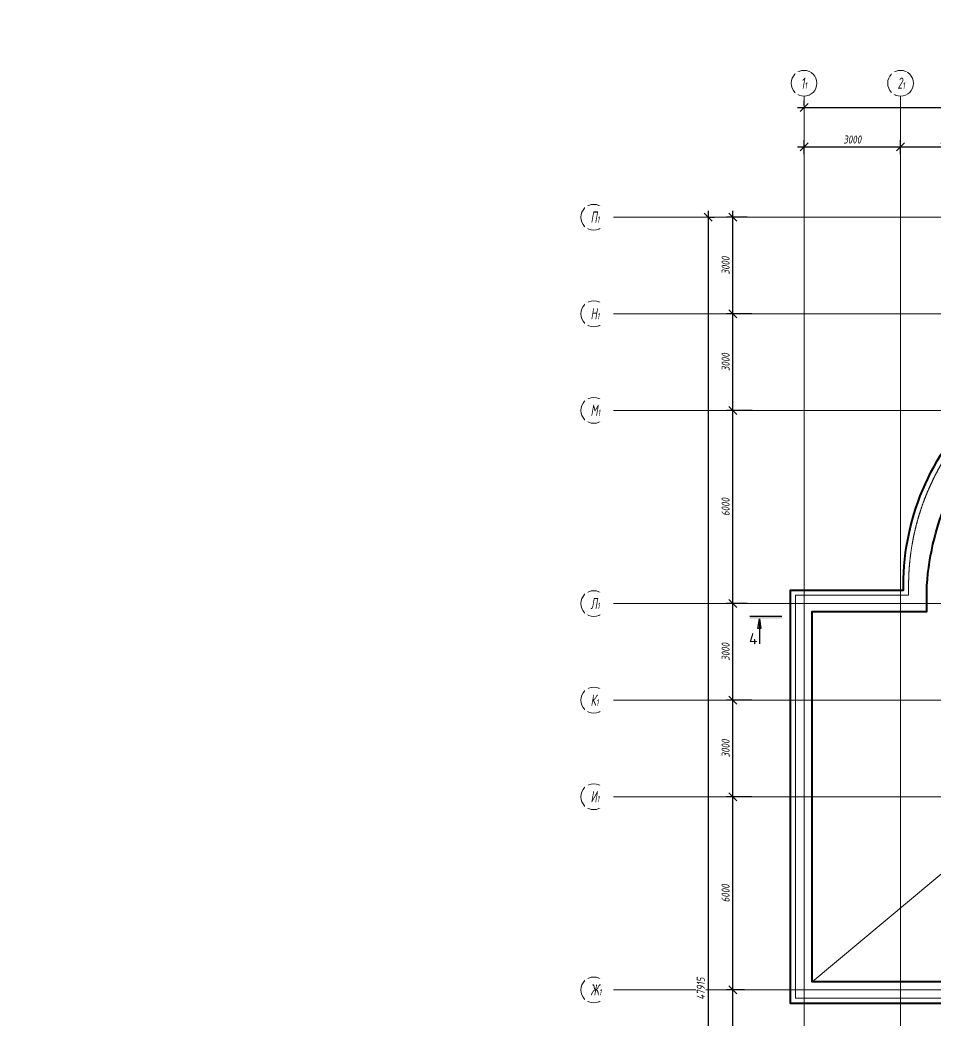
# Model space of a CAD drawing. Extents: x -96705 to 1864084, y -482104 to 235.
# Drawn here: x 1030525 to 1058983, y -105317 to -74225 of the extents above; entities that cross this region are included whole.
import ezdxf
from ezdxf import colors
from ezdxf.entities.mleader import LeaderData, LeaderLine
from ezdxf.math import Vec2, Vec3

# ---------------------------------------------------------------- set-up
doc = ezdxf.new("R2010")
doc.units = 0
doc.header["$LTSCALE"] = 100
doc.header["$PDMODE"] = 1
doc.header["$PDSIZE"] = 200
doc.linetypes.add('ACAD_ISO02W100', pattern=[15, 12, -3])
doc.linetypes.add('CENTER', pattern=[2, 1.25, -0.25, 0.25, -0.25])
doc.layers.get('Defpoints').update_dxf_attribs({"color": 42})
for name, color, linetype, lineweight in [('АР_Навесной фасад', 5, 'Continuous', 5), ('АР_Оси', 193, 'Continuous', 9), ('АР_Оси размеры', 164, 'Continuous', 9), ('АР_Отметки', 250, 'Continuous', 15), ('АР_Разрезы', 175, 'Continuous', 9), ('АР_тонкая линия', 250, 'Continuous', 0), ('пунктир', 251, 'Continuous', 13)]:
    doc.layers.add(name, color=color, linetype=linetype, lineweight=lineweight)
doc.layers.add('Тонкая', color=7, linetype='Continuous')
doc.layers.get('Тонкая').off()
doc.styles.add('ISOCPEUR', font='isocpeui.ttf', dxfattribs={"height": 250})
doc.styles.add('METRO-STYLE', font='isocpeur.ttf', dxfattribs={"width": 0.9, "oblique": 15})
doc.styles.add('ГОСТ 2.304', font='CS_Gost2304.shx', dxfattribs={"oblique": 10})
doc.dimstyles.new('СПДС', dxfattribs={"dimscale": 100, "dimtxt": 2.5, "dimasz": 2.5, "dimexe": 2, "dimexo": 0.625, "dimgap": 1, "dimtad": 1, "dimdec": 0, "dimrnd": 5, "dimtxsty": 'ГОСТ 2.304', "dimblk": 'OBLIQUE', "dimblk1": 'OBLIQUE', "dimblk2": 'OBLIQUE', "dimcen": 2.5, "dimdle": 2, "dimadec": 0, "dimazin": 2, "dimtfac": 0.75, "dimtdec": 4, "dimtmove": 1, "dimatfit": 3, "dimfxl": 1, "dimtfill": 1, "dimtolj": 1, "dimarcsym": 1})

# ---------------------------------------------------------------- blocks, each defined once
blk = doc.blocks.new('_Oblique')
at = {"color": 0, "linetype": 'ByBlock', "lineweight": -2}
blk.add_line((-0.5, -0.5), (0.5, 0.5), dxfattribs=at)
blk = doc.blocks.new('*D675')
at = {"layer": 'Defpoints', "color": 0, "ltscale": 100, "transparency": 16777216}
for p in [(1052671, -104352), (1053095, -104352), (1053234, -107352)]:
    blk.add_point(p, dxfattribs=at)
at = {"layer": 'АР_Оси размеры', "color": 8, "lineweight": -2, "ltscale": 100, "transparency": 16777216}
for p, q in [((1052671, -107552), (1052671, -104152)), ((1053032, -104352), (1052471, -104352)), ((1053172, -107352), (1052471, -107352))]:
    blk.add_line(p, q, dxfattribs=at)
at = {"layer": 'АР_Оси размеры', "color": 8, "lineweight": -2, "ltscale": 100, "transparency": 16777216, "xscale": 250, "yscale": 250, "zscale": 250}
for p, rotation in [((1052671, -104352), 90), ((1052671, -107352), 270)]:
    blk.add_blockref('_Oblique', p, dxfattribs=dict(at, rotation=rotation))
at = {"layer": 'АР_Оси размеры', "color": 8, "ltscale": 100, "transparency": 16777216, "insert": (1052446, -105852), "char_height": 250, "attachment_point": 5, "rotation": 90, "style": 'ГОСТ 2.304', "bg_fill": 3, "box_fill_scale": 1.1, "bg_fill_color": 256, "bg_fill_true_color": 13158600, "bg_fill_transparency": 0}
blk.add_mtext('\\A1;3000', dxfattribs=at)
blk = doc.blocks.new('*D676')
at = {"layer": 'Defpoints', "color": 0, "ltscale": 100, "transparency": 16777216}
for p in [(1052671, -98352), (1053325, -98352), (1053095, -104352)]:
    blk.add_point(p, dxfattribs=at)
at = {"layer": 'АР_Оси размеры', "color": 8, "lineweight": -2, "ltscale": 100, "transparency": 16777216}
for p, q in [((1052671, -104552), (1052671, -98152)), ((1053263, -98352), (1052471, -98352)), ((1053032, -104352), (1052471, -104352))]:
    blk.add_line(p, q, dxfattribs=at)
at = {"layer": 'АР_Оси размеры', "color": 8, "lineweight": -2, "ltscale": 100, "transparency": 16777216, "xscale": 250, "yscale": 250, "zscale": 250}
for p, rotation in [((1052671, -98352), 90), ((1052671, -104352), 270)]:
    blk.add_blockref('_Oblique', p, dxfattribs=dict(at, rotation=rotation))
at = {"layer": 'АР_Оси размеры', "color": 8, "ltscale": 100, "transparency": 16777216, "insert": (1052446, -101352), "char_height": 250, "attachment_point": 5, "rotation": 90, "style": 'ГОСТ 2.304', "bg_fill": 3, "box_fill_scale": 1.1, "bg_fill_color": 256, "bg_fill_true_color": 13158600, "bg_fill_transparency": 0}
blk.add_mtext('\\A1;6000', dxfattribs=at)
blk = doc.blocks.new('*D677')
at = {"layer": 'Defpoints', "color": 0, "ltscale": 100, "transparency": 16777216}
for p in [(1052671, -95352), (1053182, -95352), (1053325, -98352)]:
    blk.add_point(p, dxfattribs=at)
at = {"layer": 'АР_Оси размеры', "color": 8, "lineweight": -2, "ltscale": 100, "transparency": 16777216}
for p, q in [((1053120, -95352), (1052471, -95352)), ((1052671, -98552), (1052671, -95152)), ((1053263, -98352), (1052471, -98352))]:
    blk.add_line(p, q, dxfattribs=at)
at = {"layer": 'АР_Оси размеры', "color": 8, "lineweight": -2, "ltscale": 100, "transparency": 16777216, "xscale": 250, "yscale": 250, "zscale": 250}
for p, rotation in [((1052671, -95352), 90), ((1052671, -98352), 270)]:
    blk.add_blockref('_Oblique', p, dxfattribs=dict(at, rotation=rotation))
at = {"layer": 'АР_Оси размеры', "color": 8, "ltscale": 100, "transparency": 16777216, "insert": (1052446, -96852), "char_height": 250, "attachment_point": 5, "rotation": 90, "style": 'ГОСТ 2.304', "bg_fill": 3, "box_fill_scale": 1.1, "bg_fill_color": 256, "bg_fill_true_color": 13158600, "bg_fill_transparency": 0}
blk.add_mtext('\\A1;3000', dxfattribs=at)
blk = doc.blocks.new('*D678')
at = {"layer": 'Defpoints', "color": 0, "ltscale": 100, "transparency": 16777216}
for p in [(1052671, -92352), (1053182, -92352), (1053325, -95352)]:
    blk.add_point(p, dxfattribs=at)
at = {"layer": 'АР_Оси размеры', "color": 8, "lineweight": -2, "ltscale": 100, "transparency": 16777216}
for p, q in [((1052671, -95552), (1052671, -92152)), ((1053120, -92352), (1052471, -92352)), ((1053263, -95352), (1052471, -95352))]:
    blk.add_line(p, q, dxfattribs=at)
at = {"layer": 'АР_Оси размеры', "color": 8, "lineweight": -2, "ltscale": 100, "transparency": 16777216, "xscale": 250, "yscale": 250, "zscale": 250}
for p, rotation in [((1052671, -92352), 90), ((1052671, -95352), 270)]:
    blk.add_blockref('_Oblique', p, dxfattribs=dict(at, rotation=rotation))
at = {"layer": 'АР_Оси размеры', "color": 8, "ltscale": 100, "transparency": 16777216, "insert": (1052446, -93852), "char_height": 250, "attachment_point": 5, "rotation": 90, "style": 'ГОСТ 2.304', "bg_fill": 3, "box_fill_scale": 1.1, "bg_fill_color": 256, "bg_fill_true_color": 13158600, "bg_fill_transparency": 0}
blk.add_mtext('\\A1;3000', dxfattribs=at)
blk = doc.blocks.new('*D679')
at = {"layer": 'Defpoints', "color": 0, "ltscale": 100, "transparency": 16777216}
for p in [(1052671, -86352), (1053331, -86352), (1053182, -92352)]:
    blk.add_point(p, dxfattribs=at)
at = {"layer": 'АР_Оси размеры', "color": 8, "lineweight": -2, "ltscale": 100, "transparency": 16777216}
for p, q in [((1053268, -86352), (1052471, -86352)), ((1052671, -92552), (1052671, -86152)), ((1053120, -92352), (1052471, -92352))]:
    blk.add_line(p, q, dxfattribs=at)
at = {"layer": 'АР_Оси размеры', "color": 8, "lineweight": -2, "ltscale": 100, "transparency": 16777216, "xscale": 250, "yscale": 250, "zscale": 250}
for p, rotation in [((1052671, -86352), 90), ((1052671, -92352), 270)]:
    blk.add_blockref('_Oblique', p, dxfattribs=dict(at, rotation=rotation))
at = {"layer": 'АР_Оси размеры', "color": 8, "ltscale": 100, "transparency": 16777216, "insert": (1052446, -89352), "char_height": 250, "attachment_point": 5, "rotation": 90, "style": 'ГОСТ 2.304', "bg_fill": 3, "box_fill_scale": 1.1, "bg_fill_color": 256, "bg_fill_true_color": 13158600, "bg_fill_transparency": 0}
blk.add_mtext('\\A1;6000', dxfattribs=at)
blk = doc.blocks.new('*D680')
at = {"layer": 'Defpoints', "color": 0, "ltscale": 100, "transparency": 16777216}
for p in [(1052671, -83352), (1053182, -83352), (1053325, -86352)]:
    blk.add_point(p, dxfattribs=at)
at = {"layer": 'АР_Оси размеры', "color": 8, "lineweight": -2, "ltscale": 100, "transparency": 16777216}
for p, q in [((1052671, -86552), (1052671, -83152)), ((1053120, -83352), (1052471, -83352)), ((1053263, -86352), (1052471, -86352))]:
    blk.add_line(p, q, dxfattribs=at)
at = {"layer": 'АР_Оси размеры', "color": 8, "lineweight": -2, "ltscale": 100, "transparency": 16777216, "xscale": 250, "yscale": 250, "zscale": 250}
for p, rotation in [((1052671, -83352), 90), ((1052671, -86352), 270)]:
    blk.add_blockref('_Oblique', p, dxfattribs=dict(at, rotation=rotation))
at = {"layer": 'АР_Оси размеры', "color": 8, "ltscale": 100, "transparency": 16777216, "insert": (1052446, -84852), "char_height": 250, "attachment_point": 5, "rotation": 90, "style": 'ГОСТ 2.304', "bg_fill": 3, "box_fill_scale": 1.1, "bg_fill_color": 256, "bg_fill_true_color": 13158600, "bg_fill_transparency": 0}
blk.add_mtext('\\A1;3000', dxfattribs=at)
blk = doc.blocks.new('*D681')
at = {"layer": 'Defpoints', "color": 0, "ltscale": 100, "transparency": 16777216}
for p in [(1052671, -80352), (1053182, -80352), (1053325, -83352)]:
    blk.add_point(p, dxfattribs=at)
at = {"layer": 'АР_Оси размеры', "color": 8, "lineweight": -2, "ltscale": 100, "transparency": 16777216}
for p, q in [((1052671, -83552), (1052671, -80152)), ((1053120, -80352), (1052471, -80352)), ((1053263, -83352), (1052471, -83352))]:
    blk.add_line(p, q, dxfattribs=at)
at = {"layer": 'АР_Оси размеры', "color": 8, "lineweight": -2, "ltscale": 100, "transparency": 16777216, "xscale": 250, "yscale": 250, "zscale": 250}
for p, rotation in [((1052671, -80352), 90), ((1052671, -83352), 270)]:
    blk.add_blockref('_Oblique', p, dxfattribs=dict(at, rotation=rotation))
at = {"layer": 'АР_Оси размеры', "color": 8, "ltscale": 100, "transparency": 16777216, "insert": (1052446, -81852), "char_height": 250, "attachment_point": 5, "rotation": 90, "style": 'ГОСТ 2.304', "bg_fill": 3, "box_fill_scale": 1.1, "bg_fill_color": 256, "bg_fill_true_color": 13158600, "bg_fill_transparency": 0}
blk.add_mtext('\\A1;3000', dxfattribs=at)
blk = doc.blocks.new('*D682')
at = {"layer": 'Defpoints', "color": 0, "ltscale": 100, "transparency": 16777216}
for p in [(1051845, -80352), (1051845, -128267), (1051901, -128267)]:
    blk.add_point(p, dxfattribs=at)
at = {"layer": 'АР_Оси размеры', "color": 8, "lineweight": -2, "ltscale": 100, "transparency": 16777216}
for p, q in [((1051901, -80152), (1051901, -128467)), ((1051907, -80352), (1052101, -80352)), ((1051907, -128267), (1052101, -128267))]:
    blk.add_line(p, q, dxfattribs=at)
at = {"layer": 'АР_Оси размеры', "color": 8, "lineweight": -2, "ltscale": 100, "transparency": 16777216, "xscale": 250, "yscale": 250, "zscale": 250}
for p, rotation in [((1051901, -80352), 90), ((1051901, -128267), 270)]:
    blk.add_blockref('_Oblique', p, dxfattribs=dict(at, rotation=rotation))
at = {"layer": 'АР_Оси размеры', "color": 8, "ltscale": 100, "transparency": 16777216, "insert": (1051676, -104309), "char_height": 250, "attachment_point": 5, "rotation": 90, "style": 'ГОСТ 2.304', "bg_fill": 3, "box_fill_scale": 1.1, "bg_fill_color": 256, "bg_fill_true_color": 13158600, "bg_fill_transparency": 0}
blk.add_mtext('\\A1;47915', dxfattribs=at)
blk = doc.blocks.new('*D619')
at = {"layer": 'Defpoints', "color": 0, "ltscale": 100, "transparency": 16777216}
for p in [(1057884, -78162), (1054884, -78455), (1057884, -78455)]:
    blk.add_point(p, dxfattribs=at)
at = {"layer": 'АР_Оси размеры', "color": 8, "lineweight": -2, "ltscale": 100, "transparency": 16777216}
for p, q in [((1054884, -78393), (1054884, -77962)), ((1057884, -78393), (1057884, -77962)), ((1054684, -78162), (1058084, -78162))]:
    blk.add_line(p, q, dxfattribs=at)
at = {"layer": 'АР_Оси размеры', "color": 8, "lineweight": -2, "ltscale": 100, "transparency": 16777216, "xscale": 250, "yscale": 250, "zscale": 250, "rotation": 180}
blk.add_blockref('_Oblique', (1054884, -78162), dxfattribs=at)
at = {"layer": 'АР_Оси размеры', "color": 8, "lineweight": -2, "ltscale": 100, "transparency": 16777216, "xscale": 250, "yscale": 250, "zscale": 250}
blk.add_blockref('_Oblique', (1057884, -78162), dxfattribs=at)
at = {"layer": 'АР_Оси размеры', "color": 8, "ltscale": 100, "transparency": 16777216, "insert": (1056384, -77937), "char_height": 250, "attachment_point": 5, "style": 'ГОСТ 2.304', "bg_fill": 3, "box_fill_scale": 1.1, "bg_fill_color": 256, "bg_fill_true_color": 13158600, "bg_fill_transparency": 0}
blk.add_mtext('\\A1;3000', dxfattribs=at)
blk = doc.blocks.new('*D620')
at = {"layer": 'Defpoints', "color": 0, "ltscale": 100, "transparency": 16777216}
for p in [(1060884, -77192), (1060884, -78162), (1057884, -78455)]:
    blk.add_point(p, dxfattribs=at)
at = {"layer": 'АР_Оси размеры', "color": 8, "lineweight": -2, "ltscale": 100, "transparency": 16777216}
for p, q in [((1060884, -77254), (1060884, -78362)), ((1057884, -78393), (1057884, -77962)), ((1057684, -78162), (1061084, -78162))]:
    blk.add_line(p, q, dxfattribs=at)
at = {"layer": 'АР_Оси размеры', "color": 8, "lineweight": -2, "ltscale": 100, "transparency": 16777216, "xscale": 250, "yscale": 250, "zscale": 250, "rotation": 180}
blk.add_blockref('_Oblique', (1057884, -78162), dxfattribs=at)
at = {"layer": 'АР_Оси размеры', "color": 8, "lineweight": -2, "ltscale": 100, "transparency": 16777216, "xscale": 250, "yscale": 250, "zscale": 250}
blk.add_blockref('_Oblique', (1060884, -78162), dxfattribs=at)
at = {"layer": 'АР_Оси размеры', "color": 8, "ltscale": 100, "transparency": 16777216, "insert": (1059384, -77937), "char_height": 250, "attachment_point": 5, "style": 'ГОСТ 2.304', "bg_fill": 3, "box_fill_scale": 1.1, "bg_fill_color": 256, "bg_fill_true_color": 13158600, "bg_fill_transparency": 0}
blk.add_mtext('\\A1;3000', dxfattribs=at)
blk = doc.blocks.new('*D639')
at = {"layer": 'Defpoints', "color": 0, "ltscale": 100, "transparency": 16777216}
for p in [(1054884, -76939), (1118394, -76939), (1118394, -76939)]:
    blk.add_point(p, dxfattribs=at)
at = {"layer": 'АР_Оси размеры', "color": 8, "lineweight": -2, "ltscale": 100, "transparency": 16777216}
for p, q in [((1054884, -76877), (1054884, -76739)), ((1118394, -76877), (1118394, -76739)), ((1054684, -76939), (1118594, -76939))]:
    blk.add_line(p, q, dxfattribs=at)
at = {"layer": 'АР_Оси размеры', "color": 8, "lineweight": -2, "ltscale": 100, "transparency": 16777216, "xscale": 250, "yscale": 250, "zscale": 250, "rotation": 180}
blk.add_blockref('_Oblique', (1054884, -76939), dxfattribs=at)
at = {"layer": 'АР_Оси размеры', "color": 8, "lineweight": -2, "ltscale": 100, "transparency": 16777216, "xscale": 250, "yscale": 250, "zscale": 250}
blk.add_blockref('_Oblique', (1118394, -76939), dxfattribs=at)
at = {"layer": 'АР_Оси размеры', "color": 8, "ltscale": 100, "transparency": 16777216, "insert": (1086639, -76714), "char_height": 250, "attachment_point": 5, "style": 'ГОСТ 2.304', "bg_fill": 3, "box_fill_scale": 1.1, "bg_fill_color": 256, "bg_fill_true_color": 13158600, "bg_fill_transparency": 0}
blk.add_mtext('\\A1;63510', dxfattribs=at)
blk = doc.blocks.new('_DotSmall')
at = {"color": 0, "linetype": 'ByBlock', "const_width": 0.5}
blk.add_lwpolyline([(-0.0625, 0, 1), (0.0625, 0, 1)], format="xyb", close=True, dxfattribs=at)
blk = doc.blocks.new('A$C60573c2e')
at = {"layer": 'АР_Разрезы', "ltscale": 100}
h = blk.add_hatch(color=8, dxfattribs=at)
h.dxf.hatch_style = 1
h.paths.add_polyline_path([(-689, -12469), (-689, -12399), (-1689, -12399), (-1689, -12469)])
h.paths.add_polyline_path([(-1339, -12769), (-1389, -12469), (-1389, -12769)])
h.paths.add_polyline_path([(-1389, -12769), (-1389, -12469), (-1440, -12769)])
at = {"layer": 'АР_Разрезы', "color": 8, "lineweight": 25, "ltscale": 100}
for p, q in [((-689, -12399, -2792), (-1689, -12399, -2792)), ((-1440, -12769, -2792), (-1389, -12469, -2792)), ((-1389, -12469, -2792), (-1339, -12769, -2792)), ((-1339, -12769, -2792), (-1440, -12769, -2792))]:
    blk.add_line(p, q, dxfattribs=at)
at = {"layer": 'АР_Разрезы', "color": 8, "lineweight": 25, "ltscale": 100, "elevation": -2792}
blk.add_lwpolyline([(-1389, -12469), (-1389, -13252)], dxfattribs=at)
at = {"layer": 'АР_Разрезы', "color": 8, "lineweight": 25, "ltscale": 100, "insert": (-1710, -12919, -2792), "char_height": 350, "width": 583.33, "attachment_point": 1, "style": 'METRO-STYLE'}
blk.add_mtext('{\\Q0;\\W1;4}', dxfattribs=at)

msp = doc.modelspace()

# ---------------------------------------------------------------- linework, layer by layer
at = {"layer": 'АР_Навесной фасад', "color": 8, "lineweight": 40, "ltscale": 100}
for points in [[(1081883.5, -113956.8), (1081882.6, -118886.7), (1077952.5, -118886.7), (1077952.5, -119016.7), (1072562.5, -119016.7), (1072562.5, -127466.7), (1068317.1, -127466.7), (1067780.6, -127466.7), (1066762.6, -127466.7), (1066762.6, -128266.7), (1061202.5, -128266.7), (1061202.5, -104101.7), (1055132.6, -104101.7), (1055132.6, -92601.7), (1058699.9, -92601.7), (1058699.7, -91786.7, -0.1810559), (1061082.7, -86551.7, -0.1811806), (1066322, -84168.4), (1067132.6, -84168.4), (1067132.6, -80601.7), (1075632.6, -80601.7), (1075632.6, -83601.7), (1084462.6, -83601.7)], [(1060402.5, -104771.7), (1054462.6, -104771.7), (1054462.6, -91931.7), (1057972.4, -91931.7), (1057972.4, -91791.7, -0.2153269), (1060571.3, -86036.8, -0.1503938)]]:
    msp.add_lwpolyline(points, format="xyb", dxfattribs=at)
at = {"layer": 'АР_Оси', "color": 8, "linetype": 'CENTER', "ltscale": 1000}
for p, q in [((1054883.9, -76589.2), (1054883.9, -132321.6)), ((1057883.9, -76589.2), (1057883.9, -132321.6)), ((1048750.2, -80351.7), (1131928.6, -80351.7)), ((1048750.2, -83351.7), (1131928.6, -83351.7)), ((1048750.2, -86351.7), (1131928.6, -86351.7)), ((1048750.2, -92351.7), (1131928.6, -92351.7)), ((1048750.2, -95351.7), (1131928.6, -95351.7)), ((1048750.2, -98351.7), (1131928.6, -98351.7)), ((1048750.2, -104351.7), (1131928.6, -104351.7))]:
    msp.add_line(p, q, dxfattribs=at)
at = {"layer": 'АР_Оси', "color": 8, "ltscale": 0.5}
for centre in [(1054883.9, -76189.2), (1057883.9, -76189.2), (1048350.2, -80351.7), (1048350.2, -83351.7), (1048350.2, -86351.7), (1048350.2, -92351.7), (1048350.2, -95351.7), (1048350.2, -98351.7), (1048350.2, -104351.7)]:
    msp.add_circle(centre, 400, dxfattribs=at)
at = {"layer": 'АР_тонкая линия', "color": 8, "ltscale": 100}
msp.add_line((1055132.6, -104101.7), (1068876.3, -92613), dxfattribs=at)
at = {"layer": 'пунктир', "color": 8, "linetype": 'ACAD_ISO02W100', "ltscale": 50}
msp.add_lwpolyline([(1060562.5, -104611.7), (1054622.6, -104611.7), (1054622.6, -92091.7), (1058132.4, -92091.7), (1058132.4, -91791.7, -0.2153269), (1060677.1, -86156.8, -0.1501518)], format="xyb", dxfattribs=at)

# ---------------------------------------------------------------- next in the draw order: texts
at = {"layer": 'АР_Оси', "color": 8, "char_height": 350, "attachment_point": 1, "line_spacing_factor": 1.149209, "style": 'ГОСТ 2.304', "bg_fill": 2}
for s, insert, width in [('{\\W0.8;1\\H0.57143x;1}', (1054784.1, -76011.5), 123.867), ('{\\W0.8;2\\H0.57143x;1}', (1057784.1, -76011.5), 123.867), ('{\\W0.8;П\\H0.57143x;1}', (1048250.4, -80173.9), 528.82), ('{\\W0.8;Н\\H0.57143x;1}', (1048250.4, -83173.9), 528.82), ('{\\W0.8;М\\H0.57143x;1}', (1048250.4, -86173.9), 528.82), ('{\\W0.8;Л\\H0.57143x;1}', (1048250.4, -92173.9), 528.82), ('{\\W0.8;К\\H0.57143x;1}', (1048250.4, -95173.9), 528.82), ('{\\W0.8;И\\H0.57143x;1}', (1048250.4, -98173.9), 528.82), ('{\\W0.8;Ж\\H0.57143x;1}', (1048250.4, -104173.9), 528.82)]:
    msp.add_mtext(s, dxfattribs=dict(at, insert=insert, width=width))

# ---------------------------------------------------------------- next in the draw order: dimensions: what is measured, and where the dimension line sits
at = {"layer": 'АР_Оси размеры', "color": 8, "ltscale": 100}
dim = msp.add_linear_dim(base=(1057883.9, -78161.6), p1=(1054883.9, -78455.5), p2=(1057883.9, -78455.5), dimstyle='СПДС', override={"dimclrd": 8, "dimclre": 8, "dimclrt": 8}, dxfattribs=at)
dim.commit()
dim.dimension.update_dxf_attribs({"geometry": '*D619', "text_midpoint": (1056383.9, -77936.6)})
for base, p1, p2, picture, middle in [((1051900.7, -128266.7), (1051844.8, -80351.7), (1051844.8, -128266.7), '*D682', (1051675.7, -104309.2)), ((1052671.2, -104351.7), (1053234.2, -107351.7), (1053094.7, -104351.7), '*D675', (1052446.2, -105851.7))]:
    dim = msp.add_linear_dim(base=base, p1=p1, p2=p2, angle=90, dimstyle='СПДС', override={"dimclrd": 8, "dimclre": 8, "dimclrt": 8}, dxfattribs=at)
    dim.commit()
    dim.dimension.update_dxf_attribs({"geometry": picture, "text_midpoint": middle})

# ---------------------------------------------------------------- next in the draw order: dimensions: what is measured, and where the dimension line sits
dim = msp.add_linear_dim(base=(1060883.9, -78161.6), p1=(1057883.9, -78455.5), p2=(1060883.9, -77191.8), dimstyle='СПДС', override={"dimclrd": 8, "dimclre": 8, "dimclrt": 8}, dxfattribs=at)
dim.commit()
dim.dimension.update_dxf_attribs({"geometry": '*D620', "text_midpoint": (1059383.9, -77936.6)})
dim = msp.add_linear_dim(base=(1052671.2, -98351.7), p1=(1053094.7, -104351.7), p2=(1053325.5, -98351.7), angle=90, dimstyle='СПДС', override={"dimclrd": 8, "dimclre": 8, "dimclrt": 8}, dxfattribs=at)
dim.commit()
dim.dimension.update_dxf_attribs({"geometry": '*D676', "text_midpoint": (1052446.2, -101351.7)})

# ---------------------------------------------------------------- next in the draw order: dimensions: what is measured, and where the dimension line sits
dim = msp.add_linear_dim(base=(1118393.9, -76939.2), p1=(1054883.9, -76939.2), p2=(1118393.9, -76939.2), dimstyle='СПДС', override={"dimclrd": 8, "dimclre": 8, "dimclrt": 8}, dxfattribs=at)
dim.commit()
dim.dimension.update_dxf_attribs({"geometry": '*D639', "text_midpoint": (1086638.9, -76714.2)})
dim = msp.add_linear_dim(base=(1052671.2, -95351.7), p1=(1053325.5, -98351.7), p2=(1053182.5, -95351.7), angle=90, dimstyle='СПДС', override={"dimclrd": 8, "dimclre": 8, "dimclrt": 8}, dxfattribs=at)
dim.commit()
dim.dimension.update_dxf_attribs({"geometry": '*D677', "text_midpoint": (1052446.2, -96851.7)})

# ---------------------------------------------------------------- next in the draw order: dimensions: what is measured, and where the dimension line sits
dim = msp.add_linear_dim(base=(1052671.2, -92351.7), p1=(1053325.5, -95351.7), p2=(1053182.5, -92351.7), angle=90, dimstyle='СПДС', override={"dimclrd": 8, "dimclre": 8, "dimclrt": 8}, dxfattribs=at)
dim.commit()
dim.dimension.update_dxf_attribs({"geometry": '*D678', "text_midpoint": (1052446.2, -93851.7)})

# ---------------------------------------------------------------- next in the draw order: dimensions: what is measured, and where the dimension line sits
dim = msp.add_linear_dim(base=(1052671.2, -86351.7), p1=(1053182.5, -92351.7), p2=(1053330.7, -86351.7), angle=90, dimstyle='СПДС', override={"dimclrd": 8, "dimclre": 8, "dimclrt": 8}, dxfattribs=at)
dim.commit()
dim.dimension.update_dxf_attribs({"geometry": '*D679', "text_midpoint": (1052446.2, -89351.7)})

# ---------------------------------------------------------------- next in the draw order: dimensions: what is measured, and where the dimension line sits
dim = msp.add_linear_dim(base=(1052671.2, -83351.7), p1=(1053325.5, -86351.7), p2=(1053182.5, -83351.7), angle=90, dimstyle='СПДС', override={"dimclrd": 8, "dimclre": 8, "dimclrt": 8}, dxfattribs=at)
dim.commit()
dim.dimension.update_dxf_attribs({"geometry": '*D680', "text_midpoint": (1052446.2, -84851.7)})

# ---------------------------------------------------------------- next in the draw order: dimensions: what is measured, and where the dimension line sits
dim = msp.add_linear_dim(base=(1052671.2, -80351.7), p1=(1053325.5, -83351.7), p2=(1053182.5, -80351.7), angle=90, dimstyle='СПДС', override={"dimclrd": 8, "dimclre": 8, "dimclrt": 8}, dxfattribs=at)
dim.commit()
dim.dimension.update_dxf_attribs({"geometry": '*D681', "text_midpoint": (1052446.2, -81851.7)})

# ---------------------------------------------------------------- next in the draw order: block references
at = {"layer": 'Тонкая', "color": 8, "ltscale": 100}
msp.add_blockref('A$C60573c2e', (1054883.9, -80351.7), dxfattribs=at)

# ---------------------------------------------------------------- next in the draw order: leaders
at = {"layer": 'АР_Отметки', "color": 8}
ml = msp.add_multileader_mtext('Standard', dxfattribs=at)
ml.set_content('+15,850', color=8, style='ISOCPEUR')
ml.set_leader_properties(color=8, linetype='Continuous', lineweight=-1)
ml.set_arrow_properties(name='DOTSMALL')
ml.build(insert=Vec2(0, 0))
ml.multileader.update_dxf_attribs({"has_text_frame": 1, "text_left_attachment_type": 4, "text_right_attachment_type": 4, "dogleg_length": 100, "arrow_head_size": 180})
ctx = ml.context
ctx.base_point, ctx.char_height, ctx.arrow_head_size, ctx.landing_gap_size, ctx.plane_origin = Vec3(1077115, -135002.4), 250, 180, 50, Vec3(1075811.8, -136210)
ctx.left_attachment, ctx.right_attachment = 4, 4
notes = []
notes.append((ctx, [(0, (0, 0, 0), (0, 0), (1, 0), 1, [])]))
ctx.mtext.insert, ctx.mtext.width, ctx.mtext.defined_height, ctx.mtext.line_spacing_style, ctx.mtext.flow_direction = Vec3(1077165, -134669), 696.035, 776.5, 2, 5
ml = msp.add_multileader_mtext('Standard', dxfattribs=at)
ml.set_content('+15,850', color=8, style='ISOCPEUR')
ml.set_leader_properties(color=8, linetype='Continuous', lineweight=-1)
ml.set_arrow_properties(name='DOTSMALL')
ml.build(insert=Vec2(0, 0))
ml.multileader.update_dxf_attribs({"has_text_frame": 1, "text_left_attachment_type": 4, "text_right_attachment_type": 4, "dogleg_length": 100, "arrow_head_size": 180})
ctx = ml.context
ctx.base_point, ctx.char_height, ctx.arrow_head_size, ctx.landing_gap_size, ctx.plane_origin = Vec3(1113079.3, -135415), 250, 180, 50, Vec3(1114004.3, -137758.6)
ctx.left_attachment, ctx.right_attachment = 4, 4
notes.append((ctx, [(0, (0, 0, 0), (0, 0), (1, 0), 1, [])]))
ctx.mtext.insert, ctx.mtext.width, ctx.mtext.line_spacing_style, ctx.mtext.flow_direction = Vec3(1113129.3, -135081.6), 852.697, 2, 5
ml = msp.add_multileader_mtext('Standard', dxfattribs=at)
ml.set_content('+13,700', color=8, style='ISOCPEUR')
ml.set_leader_properties(color=8, linetype='Continuous', lineweight=-1)
ml.set_arrow_properties(name='DOTSMALL')
ml.build(insert=Vec2(0, 0))
ml.multileader.update_dxf_attribs({"has_text_frame": 1, "text_left_attachment_type": 4, "text_right_attachment_type": 4, "dogleg_length": 100, "arrow_head_size": 180})
ctx = ml.context
ctx.base_point, ctx.char_height, ctx.arrow_head_size, ctx.landing_gap_size, ctx.plane_origin = Vec3(1077151.5, -129085.1), 250, 180, 50, Vec3(1074341.5, -129936.7)
ctx.left_attachment, ctx.right_attachment = 4, 4
notes.append((ctx, [(0, (0, 0, 0), (0, 0), (1, 0), 1, [])]))
ctx.mtext.insert, ctx.mtext.width, ctx.mtext.line_spacing_style, ctx.mtext.flow_direction = Vec3(1077201.5, -128751.8), 852.697, 2, 5
ml = msp.add_multileader_mtext('Standard', dxfattribs=at)
ml.set_content('+13,700', color=8, style='ISOCPEUR')
ml.set_leader_properties(color=8, linetype='Continuous', lineweight=-1)
ml.set_arrow_properties(name='DOTSMALL')
ml.build(insert=Vec2(0, 0))
ml.multileader.update_dxf_attribs({"has_text_frame": 1, "text_left_attachment_type": 4, "text_right_attachment_type": 4, "dogleg_length": 100, "arrow_head_size": 180})
ctx = ml.context
ctx.base_point, ctx.char_height, ctx.arrow_head_size, ctx.landing_gap_size, ctx.plane_origin = Vec3(1115774.2, -129058.6), 250, 180, 50, Vec3(1115524.9, -129719.4)
ctx.left_attachment, ctx.right_attachment = 4, 4
notes.append((ctx, [(0, (0, 0, 0), (0, 0), (1, 0), 1, [])]))
ctx.mtext.insert, ctx.mtext.width, ctx.mtext.line_spacing_style, ctx.mtext.flow_direction = Vec3(1115824.2, -128725.2), 852.697, 2, 5
ml = msp.add_multileader_mtext('Standard', dxfattribs=at)
ml.set_content('+19,400', color=8, style='ISOCPEUR')
ml.set_leader_properties(color=8, linetype='Continuous', lineweight=-1)
ml.set_arrow_properties(name='DOTSMALL')
ml.build(insert=Vec2(0, 0))
ml.multileader.update_dxf_attribs({"has_text_frame": 1, "text_left_attachment_type": 4, "text_right_attachment_type": 4, "dogleg_length": 100, "arrow_head_size": 180})
ctx = ml.context
ctx.base_point, ctx.char_height, ctx.arrow_head_size, ctx.landing_gap_size, ctx.plane_origin = Vec3(1213032.1, -134373.2), 250, 180, 50, Vec3(1213035.1, -136560.6)
ctx.left_attachment, ctx.right_attachment = 4, 4
notes.append((ctx, [(0, (0, 0, 0), (0, 0), (1, 0), 1, [])]))
ctx.mtext.insert, ctx.mtext.width, ctx.mtext.defined_height, ctx.mtext.line_spacing_style, ctx.mtext.flow_direction = Vec3(1213082.1, -134039.9), 696.035, 776.5, 2, 5
ml = msp.add_multileader_mtext('Standard', dxfattribs=at)
ml.set_content('+19,400', color=8, style='ISOCPEUR')
ml.set_leader_properties(color=8, linetype='Continuous', lineweight=-1)
ml.set_arrow_properties(name='DOTSMALL')
ml.build(insert=Vec2(0, 0))
ml.multileader.update_dxf_attribs({"has_text_frame": 1, "text_left_attachment_type": 4, "text_right_attachment_type": 4, "dogleg_length": 100, "arrow_head_size": 180})
ctx = ml.context
ctx.base_point, ctx.char_height, ctx.arrow_head_size, ctx.landing_gap_size, ctx.plane_origin = Vec3(1253275.6, -134758.4), 250, 180, 50, Vec3(1253194.2, -136469.1)
ctx.left_attachment, ctx.right_attachment = 4, 4
notes.append((ctx, [(0, (0, 0, 0), (0, 0), (1, 0), 1, [])]))
ctx.mtext.insert, ctx.mtext.width, ctx.mtext.defined_height, ctx.mtext.line_spacing_style, ctx.mtext.flow_direction = Vec3(1253325.6, -134425.1), 696.035, 776.5, 2, 5
ml = msp.add_multileader_mtext('Standard', dxfattribs=at)
ml.set_content('Л.1', color=8, style='ISOCPEUR')
ml.set_leader_properties(color=8, linetype='Continuous', lineweight=-1)
ml.set_arrow_properties(name='DOTSMALL')
ml.build(insert=Vec2(0, 0))
ml.multileader.update_dxf_attribs({"has_text_frame": 1, "text_left_attachment_type": 4, "text_right_attachment_type": 4, "dogleg_length": 100, "arrow_head_size": 180})
ctx = ml.context
ctx.base_point, ctx.char_height, ctx.arrow_head_size, ctx.landing_gap_size, ctx.plane_origin = Vec3(1113206.5, -129925.9, 0), 250, 180, 50, Vec3(1100310.4, -142466.7, 0)
ctx.left_attachment, ctx.right_attachment = 4, 4
notes.append((ctx, [(0, (0, 0, 0), (0, 0), (1, 0), 1, [])]))
ctx.mtext.insert, ctx.mtext.width, ctx.mtext.line_spacing_style, ctx.mtext.flow_direction = Vec3(1113256.5, -129592.5, 0), 852.697, 2, 5
ml = msp.add_multileader_mtext('Standard', dxfattribs=at)
ml.set_content('Л.2', color=8, style='ISOCPEUR')
ml.set_leader_properties(color=8, linetype='Continuous', lineweight=-1)
ml.set_arrow_properties(name='DOTSMALL')
ml.build(insert=Vec2(0, 0))
ml.multileader.update_dxf_attribs({"has_text_frame": 1, "text_left_attachment_type": 4, "text_right_attachment_type": 4, "dogleg_length": 100, "arrow_head_size": 180})
ctx = ml.context
ctx.base_point, ctx.char_height, ctx.arrow_head_size, ctx.landing_gap_size, ctx.plane_origin = Vec3(1074461.7, -129773.7, 0), 250, 180, 50, Vec3(1138490.9, -142065.5, 0)
ctx.left_attachment, ctx.right_attachment = 4, 4
notes.append((ctx, [(0, (0, 0, 0), (0, 0), (1, 0), 1, [])]))
ctx.mtext.insert, ctx.mtext.width, ctx.mtext.line_spacing_style, ctx.mtext.flow_direction = Vec3(1074511.7, -129440.4, 0), 852.697, 2, 5
ml = msp.add_multileader_mtext('Standard', dxfattribs=at)
ml.set_content('+15,850', color=8, style='ISOCPEUR')
ml.set_leader_properties(color=8, linetype='Continuous', lineweight=-1)
ml.set_arrow_properties(name='DOTSMALL')
ml.build(insert=Vec2(0, 0))
ml.multileader.update_dxf_attribs({"has_text_frame": 1, "text_left_attachment_type": 4, "text_right_attachment_type": 4, "dogleg_length": 100, "arrow_head_size": 180})
ctx = ml.context
ctx.base_point, ctx.char_height, ctx.arrow_head_size, ctx.landing_gap_size, ctx.plane_origin = Vec3(1088590.4, -138170.4), 250, 180, 50, Vec3(1089515.4, -140514)
ctx.left_attachment, ctx.right_attachment = 4, 4
notes.append((ctx, [(0, (0, 0, 0), (0, 0), (1, 0), 1, [])]))
ctx.mtext.insert, ctx.mtext.width, ctx.mtext.line_spacing_style, ctx.mtext.flow_direction = Vec3(1088640.4, -137837.1), 852.697, 2, 5
for ctx, leaders in notes:
    for number, flags, end, landing, length, lines in leaders:
        leader = LeaderData()
        leader.index, (leader.has_last_leader_line, leader.has_dogleg_vector, leader.attachment_direction) = number, flags
        leader.last_leader_point, leader.dogleg_vector, leader.dogleg_length = Vec3(end), Vec3(landing), length
        for number, points, colour, breaks in lines:
            line = LeaderLine()
            line.index, line.vertices, line.color, line.breaks = number, Vec3.list(points), colors.encode_raw_color(colour), breaks
            leader.lines.append(line)
        ctx.leaders.append(leader)

doc.saveas('drawing.dxf')
